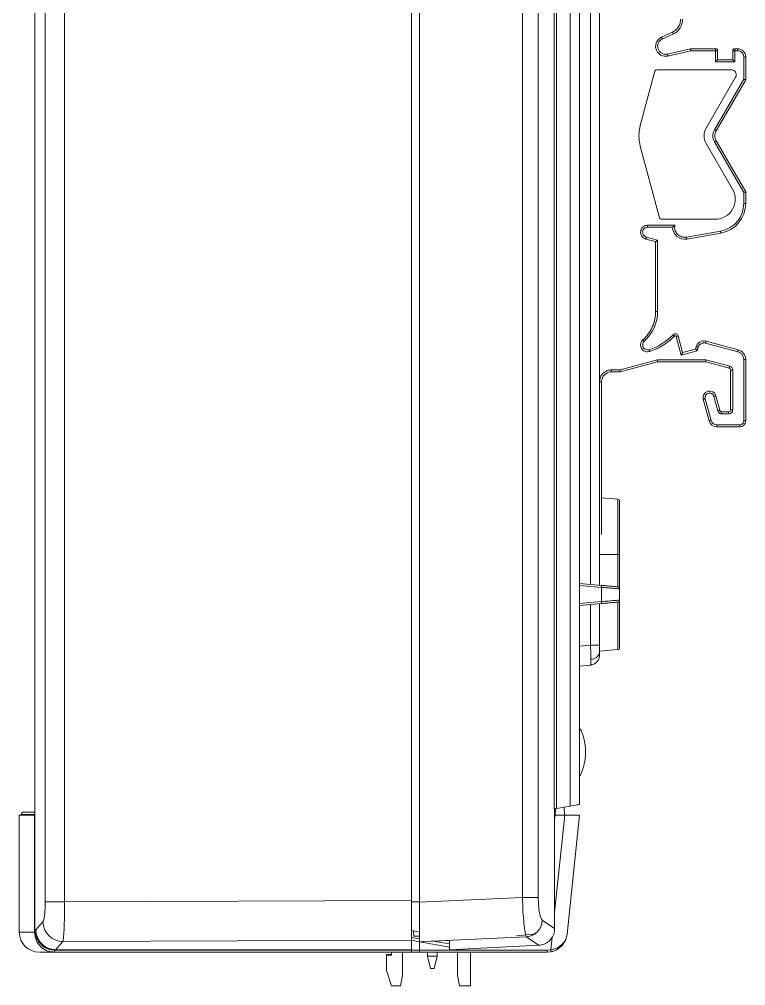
# Model space of a CAD drawing. Header units: millimetres. Extents: x 15 to 836, y 5 to 589.
# Drawn here: x 629.7 to 702.3, y 263.5 to 360.1 of the extents above; entities that cross this region are included whole.
import ezdxf

# ---------------------------------------------------------------- set-up
doc = ezdxf.new("R2010")
doc.units = ezdxf.units.MM

msp = doc.modelspace()

# ---------------------------------------------------------------- linework, layer by layer
at = {"color": 7, "linetype": 'Continuous', "lineweight": 15}
for p, q in [((631.257, 418.587), (631.257, 269.087)), ((632.305, 271.873), (632.305, 415.801)), ((634.235, 271.873), (634.235, 415.801)), ((668.912, 271.993), (668.912, 415.682)), ((669.712, 271.839), (669.712, 415.835)), ((680.004, 415.362), (680.004, 272.312)), ((681.581, 415.362), (681.581, 272.312)), ((683.179, 281.156), (683.179, 406.519)), ((683.413, 281.197), (683.413, 406.478)), ((684.765, 406.239), (684.765, 281.435)), ((685.712, 281.602), (685.712, 406.072)), ((686.8, 303.592), (686.8, 381.582)), ((687.712, 303.512), (687.712, 381.531)), ((693.89, 358.268), (695.004, 358.788)), ((693.974, 358.087), (695.089, 358.607)), ((694.537, 356.388), (694.312, 356.362)), ((696.8, 357.115), (694.492, 356.582)), ((696.822, 356.915), (694.537, 356.388)), ((699.312, 357.115), (696.8, 357.115)), ((699.312, 356.915), (696.822, 356.915)), ((699.312, 356.915), (699.312, 357.115)), ((699.312, 355.815), (699.312, 356.915)), ((699.512, 356.915), (699.312, 356.915)), ((699.512, 356.015), (699.512, 356.915)), ((701.012, 356.915), (701.012, 356.015)), ((701.212, 356.915), (701.012, 356.915)), ((701.212, 357.115), (701.212, 356.915)), ((701.512, 357.115), (701.212, 357.115)), ((701.212, 356.915), (701.212, 355.815)), ((701.512, 356.915), (701.212, 356.915)), ((701.512, 356.915), (701.512, 357.115)), ((702.112, 354.069), (702.112, 356.315)), ((702.312, 356.315), (702.112, 356.315)), ((702.312, 354.015), (702.312, 356.315)), ((701.212, 355.815), (699.312, 355.815)), ((701.012, 356.015), (699.512, 356.015)), ((691.779, 349.45), (693.23, 354.867)), ((693.423, 355.015), (700.869, 355.015)), ((701.302, 354.265), (698.358, 349.165)), ((699.195, 349.015), (702.112, 354.069)), ((699.368, 348.915), (702.312, 354.015)), ((698.358, 347.665), (701.005, 343.08)), ((702.112, 342.761), (699.195, 347.815)), ((702.312, 342.815), (699.368, 347.915)), ((693.695, 340.228), (691.779, 347.38)), ((702.312, 341.655), (702.312, 342.815)), ((702.112, 341.655), (702.112, 342.761)), ((702.312, 341.655), (702.112, 341.655)), ((699.273, 340.08), (693.888, 340.08)), ((692.512, 339.48), (695.233, 339.48)), ((692.512, 339.48), (692.512, 339.28)), ((692.512, 339.28), (695.012, 339.28)), ((693.312, 337.841), (692.331, 338.104)), ((693.512, 337.995), (692.383, 338.297)), ((693.512, 330.871), (693.512, 337.995)), ((696.212, 338.28), (696.386, 338.295)), ((696.386, 338.295), (699.799, 338.897)), ((696.421, 338.098), (699.833, 338.7)), ((693.312, 330.871), (693.312, 337.841)), ((693.312, 330.871), (693.512, 330.871)), ((695.871, 326.512), (695.375, 328.363)), ((696.012, 326.757), (695.568, 328.415)), ((701.52, 326.843), (698.301, 327.705)), ((701.571, 327.036), (698.353, 327.898)), ((692.735, 326.854), (692.512, 326.817)), ((697.476, 326.942), (695.871, 326.512)), ((697.312, 327.105), (696.012, 326.757)), ((697.373, 327.333), (697.312, 327.105)), ((697.567, 327.281), (697.476, 326.942)), ((689.754, 325.037), (693.486, 326.037)), ((689.78, 324.837), (693.512, 325.837)), ((693.486, 326.037), (698.343, 326.037)), ((693.512, 325.837), (698.317, 325.837)), ((698.317, 325.837), (700.664, 325.208)), ((698.343, 326.037), (700.716, 325.402)), ((702.112, 319.937), (702.112, 326.07)), ((702.312, 326.07), (702.112, 326.07)), ((702.312, 319.937), (702.312, 326.07)), ((688.912, 325.037), (689.754, 325.037)), ((688.912, 325.037), (688.912, 324.837)), ((688.912, 324.837), (689.78, 324.837)), ((700.812, 325.015), (700.812, 321.037)), ((701.012, 325.015), (700.812, 325.015)), ((701.012, 325.015), (701.012, 321.037)), ((687.912, 323.837), (687.712, 323.837)), ((687.912, 323.837), (687.912, 308.566)), ((698.075, 322.089), (698.654, 319.93)), ((698.268, 322.141), (698.847, 319.982)), ((699.524, 320.934), (699.138, 322.374)), ((699.717, 320.986), (699.331, 322.426)), ((700.612, 320.837), (699.91, 320.837)), ((699.91, 320.637), (699.91, 320.837)), ((700.612, 320.637), (699.91, 320.637)), ((700.612, 320.637), (700.612, 320.837)), ((700.812, 321.037), (701.012, 321.037)), ((702.112, 319.937), (702.312, 319.937)), ((699.426, 319.537), (701.712, 319.537)), ((699.426, 319.537), (699.426, 319.337)), ((699.426, 319.337), (701.712, 319.337)), ((701.712, 319.337), (701.712, 319.537)), ((689.53, 312.103), (687.912, 312.245)), ((689.53, 306.587), (687.712, 306.587)), ((689.53, 306.587), (689.53, 303.353)), ((689.712, 306.587), (689.53, 306.587)), ((689.712, 306.587), (689.712, 303.154)), ((685.712, 303.687), (687.887, 303.497)), ((687.887, 303.298), (687.887, 301.877)), ((689.65, 303.159), (689.712, 303.154)), ((689.712, 302.021), (689.712, 303.154)), ((687.887, 301.678), (685.712, 301.487)), ((686.8, 297.525), (686.8, 301.582)), ((687.712, 297.525), (687.712, 301.662)), ((687.712, 297.525), (686.8, 297.525)), ((687.712, 296.912), (689.53, 297.071)), ((686.8, 295.532), (685.712, 295.437)), ((686.8, 295.532), (686.807, 295.553)), ((683.22, 281.163), (683.22, 269.2)), ((683.255, 280.537), (683.311, 281.179)), ((684.765, 281.435), (683.413, 281.197)), ((684.212, 280.537), (684.171, 281.331)), ((629.712, 280.537), (629.712, 268.837)), ((631.234, 280.537), (629.712, 280.537)), ((629.912, 280.587), (629.912, 280.537)), ((631.234, 268.837), (631.234, 280.537)), ((631.257, 280.537), (631.234, 280.537)), ((683.22, 280.139), (683.255, 280.537)), ((683.255, 280.537), (684.243, 280.537)), ((685.712, 280.537), (684.243, 280.537)), ((685.712, 280.537), (684.461, 268.628)), ((680.004, 272.312), (669.712, 271.839)), ((681.581, 272.312), (680.004, 272.312)), ((634.235, 271.873), (632.305, 271.873)), ((668.912, 271.993), (634.235, 271.873)), ((668.912, 268.027), (668.912, 271.993)), ((669.712, 271.839), (669.712, 267.881)), ((632.078, 269.89), (631.367, 269.087)), ((683.22, 269.2), (681.986, 270.054)), ((631.257, 269.087), (631.367, 269.087)), ((631.257, 269.087), (631.266, 268.895)), ((669.712, 268.836), (668.912, 268.996)), ((669.138, 268.437), (669.111, 268.956)), ((669.138, 268.437), (669.712, 268.444)), ((679.412, 268.487), (681.386, 268.66)), ((633.342, 267.088), (634.062, 267.907)), ((634.062, 267.907), (668.912, 268.027)), ((668.912, 268.297), (669.712, 268.164)), ((669.712, 267.891), (668.912, 268.036)), ((668.912, 268.027), (668.912, 267.087)), ((669.712, 267.037), (669.712, 267.881)), ((672.712, 267.347), (669.758, 267.883)), ((680.406, 268.37), (670.159, 267.9)), ((672.712, 268.005), (670.159, 267.9)), ((671.073, 267.937), (672.712, 267.665)), ((672.712, 267.087), (672.712, 268.005)), ((681.616, 267.527), (672.712, 267.087)), ((681.616, 267.527), (680.406, 268.37)), ((668.912, 267.037), (633.242, 267.037)), ((668.915, 266.837), (633.247, 266.837)), ((633.37, 267.087), (633.272, 267.087)), ((633.37, 267.087), (633.342, 267.088)), ((668.912, 267.087), (633.37, 267.087)), ((666.419, 266.543), (666.419, 266.594)), ((666.419, 266.594), (666.927, 266.594)), ((666.419, 265.019), (666.419, 266.543)), ((666.419, 266.543), (666.927, 266.543)), ((666.927, 266.837), (666.927, 266.543)), ((668.007, 264.511), (668.007, 266.837)), ((668.912, 267.087), (668.912, 267.037)), ((669.712, 267.037), (668.912, 267.037)), ((669.71, 266.837), (668.915, 266.837)), ((682.472, 266.837), (669.71, 266.837)), ((682.477, 267.037), (669.712, 267.037)), ((670.496, 266.447), (670.496, 266.837)), ((671.486, 266.447), (671.486, 266.837)), ((673.506, 266.837), (673.506, 264.511)), ((674.801, 266.837), (674.801, 263.495)), ((682.862, 266.876), (682.472, 266.837)), ((682.828, 267.072), (682.477, 267.037)), ((670.796, 265.197), (670.496, 266.447)), ((670.496, 266.447), (671.486, 266.447)), ((671.186, 265.197), (671.486, 266.447)), ((666.927, 263.495), (666.419, 265.019)), ((670.796, 265.197), (671.186, 265.197)), ((667.803, 263.495), (668.007, 264.511)), ((667.803, 263.495), (668.007, 264.511)), ((673.506, 264.511), (673.709, 263.495)), ((673.509, 264.495), (673.709, 263.495)), ((666.927, 263.495), (667.803, 263.495)), ((666.927, 263.495), (667.803, 263.495)), ((667.803, 263.495), (667.803, 263.495)), ((674.801, 263.495), (673.709, 263.495)), ((673.709, 263.495), (673.709, 263.495)), ((674.275, 263.495), (673.709, 263.495)), ((673.709, 263.495), (673.709, 263.495)), ((673.709, 263.495), (673.709, 263.495)), ((674.275, 263.495), (673.709, 263.495)), ((674.275, 263.495), (674.801, 263.495))]:
    msp.add_line(p, q, dxfattribs=at)
at = {"color": 8, "linetype": 'Continuous', "lineweight": 15}
for p, q in [((689.53, 312.103), (689.53, 306.587)), ((687.887, 303.298), (685.712, 303.488)), ((685.712, 301.687), (687.887, 301.877)), ((689.53, 301.821), (689.53, 297.071)), ((686.8, 297.525), (685.712, 297.43)), ((629.912, 280.587), (631.257, 280.587)), ((684.243, 280.537), (683.22, 270.801)), ((669.712, 271.888), (668.912, 271.888)), ((631.234, 268.837), (629.712, 268.837)), ((682.963, 268.35), (682.828, 267.072))]:
    msp.add_line(p, q, dxfattribs=at)
at = {"color": 7, "linetype": 'Continuous', "lineweight": 15, "flags": 128}
for points in [[(693.974, 358.087), (693.973, 358.09), (693.968, 358.101), (693.96, 358.118), (693.95, 358.14), (693.937, 358.168), (693.922, 358.199), (693.906, 358.233), (693.89, 358.268)], [(695.089, 358.607), (695.087, 358.61), (695.082, 358.62), (695.074, 358.637), (695.064, 358.66), (695.051, 358.687), (695.036, 358.718), (695.021, 358.752), (695.004, 358.788)], [(694.492, 356.582), (694.493, 356.579), (694.496, 356.568), (694.5, 356.55), (694.506, 356.525), (694.512, 356.496), (694.52, 356.462), (694.529, 356.426), (694.537, 356.388)], [(696.822, 356.915), (696.818, 356.95), (696.815, 356.983), (696.811, 357.015), (696.808, 357.044), (696.805, 357.068), (696.803, 357.088), (696.801, 357.103), (696.8, 357.112), (696.8, 357.115)], [(699.312, 355.815), (699.347, 355.85), (699.381, 355.883), (699.412, 355.915), (699.441, 355.944), (699.466, 355.968), (699.486, 355.988), (699.5, 356.003), (699.509, 356.012), (699.512, 356.015)], [(701.212, 355.815), (701.178, 355.85), (701.144, 355.883), (701.112, 355.915), (701.084, 355.944), (701.059, 355.968), (701.039, 355.988), (701.025, 356.003), (701.016, 356.012), (701.012, 356.015)], [(702.112, 354.069), (702.147, 354.059), (702.181, 354.05), (702.212, 354.042), (702.241, 354.034), (702.266, 354.028), (702.286, 354.022), (702.3, 354.018), (702.309, 354.016), (702.312, 354.015)], [(699.195, 349.015), (699.229, 348.996), (699.261, 348.977), (699.291, 348.959), (699.317, 348.944), (699.339, 348.932), (699.355, 348.923), (699.365, 348.917), (699.368, 348.915)], [(699.368, 347.915), (699.365, 347.913), (699.355, 347.907), (699.339, 347.898), (699.317, 347.886), (699.291, 347.871), (699.261, 347.853), (699.229, 347.835), (699.195, 347.815)], [(702.112, 342.761), (702.152, 342.772), (702.189, 342.782), (702.224, 342.791), (702.254, 342.799), (702.279, 342.806), (702.297, 342.811), (702.309, 342.814), (702.312, 342.815)], [(692.331, 338.104), (692.341, 338.142), (692.351, 338.178), (692.36, 338.211), (692.368, 338.241), (692.374, 338.265), (692.379, 338.283), (692.382, 338.294), (692.383, 338.297)], [(693.512, 337.995), (693.509, 337.992), (693.497, 337.983), (693.479, 337.969), (693.454, 337.95), (693.424, 337.926), (693.389, 337.9), (693.352, 337.871), (693.312, 337.841)], [(696.386, 338.295), (696.393, 338.257), (696.399, 338.22), (696.405, 338.186), (696.411, 338.156), (696.415, 338.132), (696.418, 338.113), (696.42, 338.102), (696.421, 338.098)], [(699.799, 338.897), (699.805, 338.859), (699.812, 338.822), (699.818, 338.788), (699.823, 338.758), (699.828, 338.733), (699.831, 338.715), (699.833, 338.704), (699.833, 338.7)], [(695.207, 328.407), (695.179, 328.434), (695.152, 328.46), (695.127, 328.485), (695.105, 328.506), (695.088, 328.523), (695.074, 328.536), (695.066, 328.544), (695.063, 328.547)], [(695.375, 328.363), (695.413, 328.373), (695.449, 328.383), (695.482, 328.392), (695.512, 328.4), (695.536, 328.406), (695.554, 328.411), (695.565, 328.414), (695.568, 328.415)], [(692.046, 328.039), (692.072, 328.01), (692.097, 327.982), (692.12, 327.956), (692.14, 327.934), (692.157, 327.915), (692.169, 327.901), (692.177, 327.893), (692.179, 327.89)], [(698.353, 327.898), (698.352, 327.895), (698.349, 327.884), (698.344, 327.866), (698.338, 327.842), (698.33, 327.812), (698.321, 327.779), (698.312, 327.743), (698.301, 327.705)], [(692.671, 327.043), (692.673, 327.04), (692.676, 327.029), (692.682, 327.011), (692.69, 326.988), (692.7, 326.959), (692.711, 326.926), (692.723, 326.891), (692.735, 326.854)], [(695.871, 326.512), (695.899, 326.56), (695.925, 326.606), (695.95, 326.648), (695.971, 326.685), (695.989, 326.716), (696.002, 326.738), (696.01, 326.752), (696.012, 326.757)], [(697.476, 326.942), (697.447, 326.97), (697.42, 326.998), (697.394, 327.024), (697.371, 327.047), (697.351, 327.067), (697.334, 327.083), (697.322, 327.095), (697.315, 327.103), (697.312, 327.105)], [(697.567, 327.281), (697.529, 327.291), (697.493, 327.301), (697.459, 327.31), (697.43, 327.317), (697.406, 327.324), (697.388, 327.329), (697.377, 327.332), (697.373, 327.333)], [(701.52, 326.843), (701.53, 326.88), (701.539, 326.917), (701.548, 326.95), (701.556, 326.979), (701.563, 327.003), (701.567, 327.021), (701.57, 327.032), (701.571, 327.036)], [(693.486, 326.037), (693.491, 326.003), (693.495, 325.969), (693.499, 325.937), (693.503, 325.909), (693.506, 325.884), (693.509, 325.864), (693.511, 325.849), (693.512, 325.84), (693.512, 325.837)], [(698.343, 326.037), (698.339, 326.003), (698.334, 325.969), (698.33, 325.937), (698.327, 325.909), (698.323, 325.884), (698.321, 325.864), (698.319, 325.849), (698.318, 325.84), (698.317, 325.837)], [(689.754, 325.037), (689.759, 325.003), (689.763, 324.969), (689.767, 324.937), (689.771, 324.909), (689.774, 324.884), (689.777, 324.864), (689.779, 324.849), (689.78, 324.84), (689.78, 324.837)], [(700.664, 325.208), (700.665, 325.212), (700.668, 325.223), (700.673, 325.241), (700.679, 325.265), (700.687, 325.294), (700.696, 325.328), (700.706, 325.364), (700.716, 325.402)], [(698.268, 322.141), (698.231, 322.131), (698.194, 322.121), (698.161, 322.112), (698.132, 322.104), (698.108, 322.098), (698.09, 322.093), (698.079, 322.09), (698.075, 322.089)], [(699.138, 322.374), (699.175, 322.384), (699.212, 322.394), (699.245, 322.403), (699.274, 322.41), (699.298, 322.417), (699.316, 322.422), (699.327, 322.425), (699.331, 322.426)], [(699.524, 320.934), (699.561, 320.944), (699.597, 320.954), (699.631, 320.963), (699.66, 320.97), (699.684, 320.977), (699.702, 320.982), (699.713, 320.985), (699.717, 320.986)], [(698.654, 319.93), (698.657, 319.931), (698.668, 319.934), (698.686, 319.939), (698.71, 319.945), (698.739, 319.953), (698.773, 319.962), (698.809, 319.972), (698.847, 319.982)], [(687.142, 295.626), (686.982, 295.566), (686.8, 295.532)], [(683.413, 281.197), (683.365, 281.188), (683.319, 281.18), (683.277, 281.173), (683.241, 281.167), (683.212, 281.161), (683.191, 281.158), (683.179, 281.156)], [(684.765, 281.435), (684.952, 281.468), (685.131, 281.5), (685.295, 281.529), (685.438, 281.554), (685.555, 281.575), (685.641, 281.59), (685.695, 281.599), (685.712, 281.602)], [(673.709, 263.495), (673.953, 263.495), (674.131, 263.495), (674.239, 263.495), (674.275, 263.495), (674.239, 263.495), (674.131, 263.495), (673.953, 263.495), (673.709, 263.495)]]:
    msp.add_lwpolyline(points, dxfattribs=at)
at = {"color": 7, "linetype": 'Continuous', "lineweight": 15}
for centre, radius, start, end in [((694.412, 360.057), 1.6, 295, 0), ((694.312, 357.362), 0.8, 115, 283), ((699.312, 356.915), 0.2, 0, 90), ((701.212, 356.915), 0.2, 90, 180), ((701.512, 356.315), 0.8, 0, 90), ((693.423, 354.815), 0.2, 90, 165), ((700.869, 354.515), 0.5, 330, 90), ((695.642, 348.415), 4, 165, 195), ((699.657, 348.415), 1.5, 150, 210), ((700.234, 348.415), 1, 150, 210), ((699.273, 342.08), 2, 270, 30), ((699.312, 341.655), 3, 280, 0), ((693.888, 340.28), 0.2, 195, 270), ((692.512, 338.78), 0.5, 90, 255), ((696.212, 339.28), 1.2, 180, 280), ((689.512, 330.871), 4, 311.81031, 0), ((690.765, 332.732), 6, 288.53039, 315.76557), ((695.278, 328.337), 0.3, 15, 135.76557), ((692.512, 327.517), 0.5, 131.81031, 288.53039), ((698.146, 327.125), 0.8, 75, 165), ((701.312, 326.07), 1, 0, 75), ((688.912, 323.837), 1, 90, 180), ((700.612, 325.015), 0.2, 0, 75), ((698.703, 322.257), 0.65, 15, 195), ((699.91, 321.037), 0.2, 195, 270), ((700.612, 321.037), 0.2, 270, 0), ((699.426, 320.137), 0.8, 195, 270), ((701.712, 319.937), 0.6, 270, 0), ((689.512, 311.904), 0.2, 0, 85), ((687.31, 303.397), 0.585, 350.19747, 9.80253), ((689.512, 303.154), 0.2, 0, 85), ((687.31, 301.777), 0.585, 350.19735, 9.80265), ((689.512, 302.021), 0.2, 275, 360), ((686.875, 296.968), 0.851, 267.33387, 349.98482), ((686.712, 296.529), 1, 338.3159, 0), ((689.512, 297.271), 0.2, 275, 0), ((630.162, 280.587), 0.25, 90, 180), ((634.1, 269.929), 2.022, 181.1096, 268.92914), ((680.26, 270.091), 1.727, 274.86434, 358.75846), ((631.712, 268.837), 2, 180, 270), ((635.157, 266.987), 1.916, 178.50549, 184.49266), ((680.563, 266.987), 1.915, 355.50551, 1.49555), ((680.937, 266.645), 1.939, 6.83195, 12.7159)]:
    msp.add_arc(centre, radius, start, end, dxfattribs=at)
for centre, major_axis, ratio, start_param, end_param in [((685.334, 272.567), (114.179, 5.264), 0.034995, 4.573531, 4.577473), ((668.915, 267.037), (0, 0.2), 0.013091, 1.570796, 3.141593), ((669.71, 267.037), (0, 0.2), 0.013091, 3.141593, 4.712389)]:
    msp.add_ellipse(centre, major_axis=major_axis, ratio=ratio, start_param=start_param, end_param=end_param, dxfattribs=at)
for points, knots in [([(695.812, 360.057), (695.802, 359.927), (695.781, 359.662), (695.608, 359.295), (695.348, 358.983), (695.117, 358.852), (695.004, 358.788)], [0, 0, 0, 0, 0.244904, 0.5, 0.755095, 1, 1, 1, 1]), ([(694.312, 356.362), (694.203, 356.372), (693.978, 356.394), (693.674, 356.568), (693.445, 356.826), (693.319, 357.142), (693.3, 357.481), (693.398, 357.812), (693.6, 358.098), (693.795, 358.212), (693.89, 358.268)], [0, 0, 0, 0, 0.121357, 0.25, 0.378643, 0.5, 0.621357, 0.75, 0.878643, 1, 1, 1, 1]), ([(702.112, 356.315), (702.104, 356.39), (702.092, 356.507), (702.017, 356.647), (701.94, 356.742), (701.844, 356.82), (701.705, 356.895), (701.588, 356.907), (701.512, 356.915)], [0, 0, 0, 0, 0.239443, 0.369436, 0.5, 0.629994, 0.760556, 1, 1, 1, 1]), ([(699.195, 347.815), (699.149, 347.91), (699.057, 348.099), (699.023, 348.415), (699.057, 348.731), (699.149, 348.92), (699.195, 349.015)], [0, 0, 0, 0, 0.249892, 0.499993, 0.749892, 1, 1, 1, 1]), ([(699.799, 338.897), (700.104, 338.983), (700.735, 339.159), (701.499, 339.82), (702.017, 340.687), (702.081, 341.339), (702.112, 341.655)], [0, 0, 0, 0, 0.242227, 0.5, 0.757773, 1, 1, 1, 1]), ([(692.331, 338.104), (692.255, 338.133), (692.097, 338.193), (691.917, 338.383), (691.815, 338.621), (691.804, 338.873), (691.88, 339.115), (692.04, 339.318), (692.263, 339.455), (692.431, 339.472), (692.512, 339.48)], [0, 0, 0, 0, 0.120861, 0.25, 0.379138, 0.5, 0.620861, 0.75, 0.879138, 1, 1, 1, 1]), ([(695.233, 339.48), (695.204, 339.456), (695.154, 339.414), (695.095, 339.36), (695.056, 339.323), (695.031, 339.299), (695.015, 339.283), (695.013, 339.281), (695.012, 339.28)], [0, 0, 0, 0, 0.2793351, 0.4990859, 0.6429602, 0.7720516, 0.8896306, 1, 1, 1, 1]), ([(695.233, 339.48), (695.222, 339.407), (695.202, 339.26), (695.234, 339.039), (695.31, 338.83), (695.432, 338.643), (695.59, 338.486), (695.78, 338.37), (695.991, 338.294), (696.139, 338.285), (696.212, 338.28)], [0, 0, 0, 0, 0.124923, 0.249996, 0.374843, 0.499996, 0.624843, 0.749997, 0.874923, 1, 1, 1, 1]), ([(692.046, 328.039), (692.232, 328.226), (692.608, 328.606), (693.004, 329.31), (693.265, 330.075), (693.297, 330.608), (693.312, 330.871)], [0, 0, 0, 0, 0.2472161, 0.5, 0.7527839, 1, 1, 1, 1]), ([(695.207, 328.407), (694.841, 328.074), (694.11, 327.409), (693.193, 327.039), (692.735, 326.854)], [0, 0, 0, 0, 0.4999999, 1, 1, 1, 1]), ([(695.278, 328.437), (695.265, 328.436), (695.238, 328.434), (695.217, 328.416), (695.207, 328.407)], [0, 0, 0, 0, 0.500003, 1, 1, 1, 1]), ([(695.375, 328.363), (695.371, 328.373), (695.364, 328.394), (695.34, 328.418), (695.311, 328.435), (695.289, 328.436), (695.278, 328.437)], [0, 0, 0, 0, 0.248456, 0.499837, 0.748482, 1, 1, 1, 1]), ([(692.512, 326.817), (692.442, 326.823), (692.301, 326.835), (692.11, 326.933), (691.953, 327.077), (691.849, 327.264), (691.802, 327.472), (691.823, 327.684), (691.9, 327.885), (691.997, 327.988), (692.046, 328.039)], [0, 0, 0, 0, 0.124913, 0.249992, 0.374826, 0.499992, 0.624826, 0.749992, 0.874913, 1, 1, 1, 1]), ([(698.301, 327.705), (698.226, 327.717), (698.111, 327.735), (697.956, 327.699), (697.844, 327.649), (697.744, 327.577), (697.636, 327.461), (697.594, 327.352), (697.567, 327.281)], [0, 0, 0, 0, 0.239443, 0.369437, 0.5, 0.629993, 0.760556, 1, 1, 1, 1]), ([(702.112, 326.07), (702.105, 326.155), (702.088, 326.33), (701.958, 326.565), (701.764, 326.752), (701.6, 326.813), (701.52, 326.843)], [0, 0, 0, 0, 0.243186, 0.5, 0.756814, 1, 1, 1, 1]), ([(687.712, 323.837), (687.729, 323.988), (687.753, 324.221), (687.903, 324.501), (688.058, 324.692), (688.249, 324.847), (688.528, 324.996), (688.762, 325.021), (688.912, 325.037)], [0, 0, 0, 0, 0.239444, 0.369579, 0.5, 0.630136, 0.760557, 1, 1, 1, 1]), ([(700.716, 325.402), (700.757, 325.387), (700.84, 325.356), (700.934, 325.263), (701.001, 325.147), (701.009, 325.059), (701.012, 325.015)], [0, 0, 0, 0, 0.249182, 0.499914, 0.749186, 1, 1, 1, 1]), ([(699.138, 322.374), (699.117, 322.427), (699.086, 322.509), (699.004, 322.596), (698.93, 322.65), (698.845, 322.688), (698.73, 322.713), (698.584, 322.703), (698.452, 322.638), (698.365, 322.559), (698.311, 322.484), (698.273, 322.4), (698.246, 322.284), (698.26, 322.197), (698.268, 322.141)], [0, 0, 0, 0, 0.119721, 0.184671, 0.25, 0.31495, 0.380279, 0.500001, 0.619722, 0.684671, 0.75, 0.814949, 0.880278, 1, 1, 1, 1]), ([(699.91, 320.637), (699.866, 320.641), (699.779, 320.649), (699.663, 320.715), (699.569, 320.81), (699.539, 320.892), (699.524, 320.934)], [0, 0, 0, 0, 0.249178, 0.49991, 0.749187, 1, 1, 1, 1]), ([(701.012, 321.037), (701.007, 320.987), (700.999, 320.91), (700.949, 320.816), (700.898, 320.753), (700.834, 320.701), (700.741, 320.651), (700.663, 320.643), (700.612, 320.637)], [0, 0, 0, 0, 0.239444, 0.368221, 0.499999, 0.628775, 0.760556, 1, 1, 1, 1]), ([(698.847, 319.982), (698.869, 319.92), (698.915, 319.797), (699.057, 319.653), (699.232, 319.555), (699.363, 319.543), (699.426, 319.537)], [0, 0, 0, 0, 0.2492956, 0.5001461, 0.7568863, 1, 1, 1, 1]), ([(701.712, 319.537), (701.763, 319.543), (701.84, 319.551), (701.933, 319.601), (701.997, 319.652), (702.049, 319.716), (702.099, 319.809), (702.107, 319.887), (702.112, 319.937)], [0, 0, 0, 0, 0.239444, 0.368222, 0.499999, 0.628775, 0.760556, 1, 1, 1, 1]), ([(689.712, 311.904), (689.712, 311.903), (689.712, 311.902), (689.712, 311.891), (689.712, 311.873), (689.712, 311.848), (689.712, 311.799), (689.712, 311.705), (689.712, 311.536), (689.712, 311.316), (689.712, 310.951), (689.712, 310.374), (689.712, 309.663), (689.712, 309.037), (689.712, 308.554), (689.712, 308.059), (689.712, 307.618), (689.712, 307.235), (689.712, 306.912), (689.712, 306.696), (689.712, 306.587)], [0, 0, 0, 0, 0.023334, 0.046626, 0.069908, 0.09321, 0.116565, 0.178297, 0.240092, 0.304398, 0.368768, 0.500006, 0.631244, 0.69555, 0.759919, 0.821651, 0.883446, 0.922308, 0.96111, 1, 1, 1, 1]), ([(687.887, 303.497), (687.93, 303.493), (688.015, 303.486), (688.141, 303.475), (688.265, 303.464), (688.387, 303.453), (688.571, 303.437), (688.807, 303.417), (689.065, 303.394), (689.275, 303.376), (689.407, 303.364), (689.483, 303.357), (689.523, 303.354), (689.528, 303.354), (689.53, 303.353)], [0, 0, 0, 0, 0.048571, 0.096778, 0.144869, 0.193094, 0.241698, 0.371112, 0.50063, 0.629861, 0.7592, 0.839632, 0.91951, 1, 1, 1, 1]), ([(689.678, 303.157), (689.683, 303.192), (689.69, 303.244), (689.647, 303.306), (689.615, 303.325), (689.599, 303.335)], [0, 0, 0, 0, 0.501581, 0.753402, 1, 1, 1, 1]), ([(687.887, 301.877), (688.133, 301.896), (688.375, 301.915), (688.819, 301.95), (689.02, 301.966), (689.354, 301.992), (689.487, 302.003), (689.666, 302.017), (689.712, 302.021), (689.712, 302.021)], [0, 0, 0, 0, 0.25, 0.25, 0.5, 0.5, 0.75, 0.75, 1, 1, 1, 1]), ([(689.53, 301.821), (689.529, 301.821), (689.527, 301.821), (689.513, 301.82), (689.49, 301.818), (689.458, 301.815), (689.395, 301.81), (689.275, 301.799), (689.065, 301.781), (688.807, 301.758), (688.547, 301.735), (688.307, 301.714), (688.1, 301.696), (687.958, 301.684), (687.887, 301.678)], [0, 0, 0, 0, 0.048389, 0.096421, 0.144348, 0.19242, 0.240888, 0.370033, 0.499458, 0.628781, 0.758389, 0.839058, 0.91921, 1, 1, 1, 1]), ([(689.599, 301.84), (689.615, 301.85), (689.647, 301.869), (689.69, 301.93), (689.683, 301.983), (689.678, 302.018)], [0, 0, 0, 0, 0.246597, 0.498417, 1, 1, 1, 1]), ([(689.712, 302.021), (689.712, 301.942), (689.712, 301.786), (689.712, 301.555), (689.712, 301.326), (689.712, 301.1), (689.712, 300.877), (689.712, 300.657), (689.712, 300.439), (689.712, 300.147), (689.712, 299.786), (689.712, 299.372), (689.712, 298.984), (689.712, 298.627), (689.712, 298.305), (689.712, 298.025), (689.712, 297.786), (689.712, 297.595), (689.712, 297.449), (689.712, 297.346), (689.712, 297.282), (689.712, 297.275), (689.712, 297.271)], [0, 0, 0, 0, 0.030375, 0.060574, 0.090657, 0.120682, 0.150709, 0.180798, 0.211008, 0.241398, 0.305438, 0.369545, 0.434754, 0.500029, 0.565238, 0.630513, 0.694553, 0.75866, 0.819207, 0.879296, 0.939401, 1, 1, 1, 1]), ([(686.835, 296.118), (686.835, 296.151), (686.835, 296.216), (686.834, 296.322), (686.833, 296.435), (686.831, 296.554), (686.828, 296.679), (686.825, 296.81), (686.821, 296.945), (686.817, 297.086), (686.812, 297.229), (686.806, 297.376), (686.802, 297.475), (686.8, 297.525)], [0, 0, 0, 0, 0.0864, 0.173698, 0.261894, 0.350991, 0.44099, 0.531892, 0.623699, 0.716412, 0.810032, 0.904561, 1, 1, 1, 1]), ([(686.808, 295.543), (686.894, 295.556), (687.072, 295.584), (687.317, 295.719), (687.526, 295.918), (687.608, 296.092), (687.649, 296.179)], [0, 0, 0, 0, 0.235607, 0.486898, 0.745157, 1, 1, 1, 1]), ([(685.712, 284.406), (685.765, 284.501), (685.947, 284.83), (686.146, 285.451), (686.302, 286.248), (686.329, 287.07), (686.228, 287.889), (686.028, 288.636), (685.809, 289.08), (685.712, 289.275)], [0, 0, 0, 0, 0.064005, 0.22287, 0.383194, 0.544716, 0.707353, 0.871186, 1, 1, 1, 1]), ([(630.224, 280.837), (630.214, 280.837), (630.183, 280.837), (630.523, 280.837), (631.065, 280.837), (631.257, 280.837)], [0, 0, 0, 0, 0.244507, 0.733172, 1, 1, 1, 1]), ([(680.406, 268.37), (680.383, 268.416), (680.338, 268.502), (680.271, 268.792), (680.208, 269.175), (680.129, 269.838), (680.047, 270.878), (680.018, 271.839), (680.004, 272.312)], [0, 0, 0, 0, 0.133369, 0.250485, 0.379594, 0.500873, 0.75414, 1, 1, 1, 1]), ([(681.581, 272.312), (681.587, 272.032), (681.599, 271.472), (681.695, 270.757), (681.828, 270.234), (681.934, 270.114), (681.986, 270.054)], [0, 0, 0, 0, 0.250128, 0.499974, 0.749894, 1, 1, 1, 1]), ([(632.078, 269.89), (632.108, 269.945), (632.167, 270.056), (632.242, 270.522), (632.295, 271.146), (632.302, 271.631), (632.305, 271.873)], [0, 0, 0, 0, 0.250046, 0.5, 0.749875, 1, 1, 1, 1]), ([(634.235, 271.873), (634.234, 271.405), (634.231, 270.693), (634.21, 269.823), (634.191, 269.299), (634.171, 268.899), (634.152, 268.597), (634.129, 268.314), (634.099, 268.047), (634.075, 267.957), (634.062, 267.907)], [0, 0, 0, 0, 0.242405, 0.36924, 0.499542, 0.577959, 0.661392, 0.749842, 0.859595, 1, 1, 1, 1]), ([(633.247, 266.837), (632.984, 266.867), (632.458, 266.927), (631.893, 267.317), (631.557, 267.727), (631.304, 268.193), (631.262, 268.582), (631.234, 268.837)], [0, 0, 0, 0, 0.250391, 0.499698, 0.630214, 0.757259, 1, 1, 1, 1]), ([(631.266, 268.895), (631.31, 268.674), (631.397, 268.233), (631.797, 267.672), (632.345, 267.27), (632.871, 267.103), (633.184, 267.091), (633.272, 267.087)], [0, 0, 0, 0, 0.226631, 0.453225, 0.680825, 0.910247, 1, 1, 1, 1]), ([(633.342, 267.088), (633.092, 267.118), (632.709, 267.164), (632.252, 267.417), (631.876, 267.725), (631.587, 268.136), (631.402, 268.625), (631.379, 268.926), (631.367, 269.087)], [0, 0, 0, 0, 0.24182, 0.36884, 0.49959, 0.709335, 0.844656, 1, 1, 1, 1]), ([(683.22, 269.2), (683.202, 269.012), (683.165, 268.635), (682.878, 268.135), (682.454, 267.758), (682.006, 267.567), (681.718, 267.538), (681.616, 267.527)], [0, 0, 0, 0, 0.220555, 0.4412, 0.660117, 0.879759, 1, 1, 1, 1]), ([(684.461, 268.628), (684.426, 268.458), (684.357, 268.117), (684.034, 267.652), (683.611, 267.329), (683.183, 267.145), (682.944, 267.096), (682.828, 267.072)], [0, 0, 0, 0, 0.249243, 0.499157, 0.748862, 0.878471, 1, 1, 1, 1]), ([(684.461, 268.628), (684.425, 268.439), (684.353, 268.061), (684.036, 267.543), (683.625, 267.177), (683.209, 266.964), (682.974, 266.904), (682.862, 266.876)], [0, 0, 0, 0, 0.2501303, 0.4998643, 0.7492732, 0.8798713, 1, 1, 1, 1]), ([(633.247, 266.837), (632.89, 266.837), (632.176, 266.837), (631.729, 266.837), (631.763, 266.837), (631.774, 266.837)], [0, 0, 0, 0, 0.400037, 0.799915, 1, 1, 1, 1])]:
    msp.add_open_spline(points, degree=3, knots=knots, dxfattribs=at)
at = {"color": 8, "linetype": 'Continuous', "lineweight": 15}
for points, knots in [([(687.887, 303.298), (688.032, 303.286), (688.308, 303.265), (688.765, 303.229), (689.235, 303.191), (689.586, 303.164), (689.634, 303.16), (689.65, 303.159)], [0, 0, 0, 0, 0.16914, 0.320301, 0.56782, 0.857275, 1, 1, 1, 1]), ([(686.807, 295.553), (686.81, 295.558), (686.818, 295.574), (686.831, 295.718), (686.834, 295.96), (686.835, 296.118)], [0, 0, 0, 0, 0.155067, 0.445351, 1, 1, 1, 1]), ([(633.242, 267.037), (633.009, 267.067), (632.544, 267.127), (632.073, 267.387), (631.93, 267.608), (631.915, 267.631)], [0, 0, 0, 0, 0.473299, 0.944887, 1, 1, 1, 1])]:
    msp.add_open_spline(points, degree=3, knots=knots, dxfattribs=at)
at = {"color": 7, "linetype": 'Continuous', "lineweight": 15}
for points in [[(687.712, 297.525), (687.712, 297.263), (687.712, 297.004), (687.712, 296.82)], [(687.712, 296.82), (687.712, 296.636), (687.712, 296.529), (687.712, 296.529)]]:
    msp.add_open_spline(points, degree=3, dxfattribs=at)

doc.saveas('drawing.dxf')
